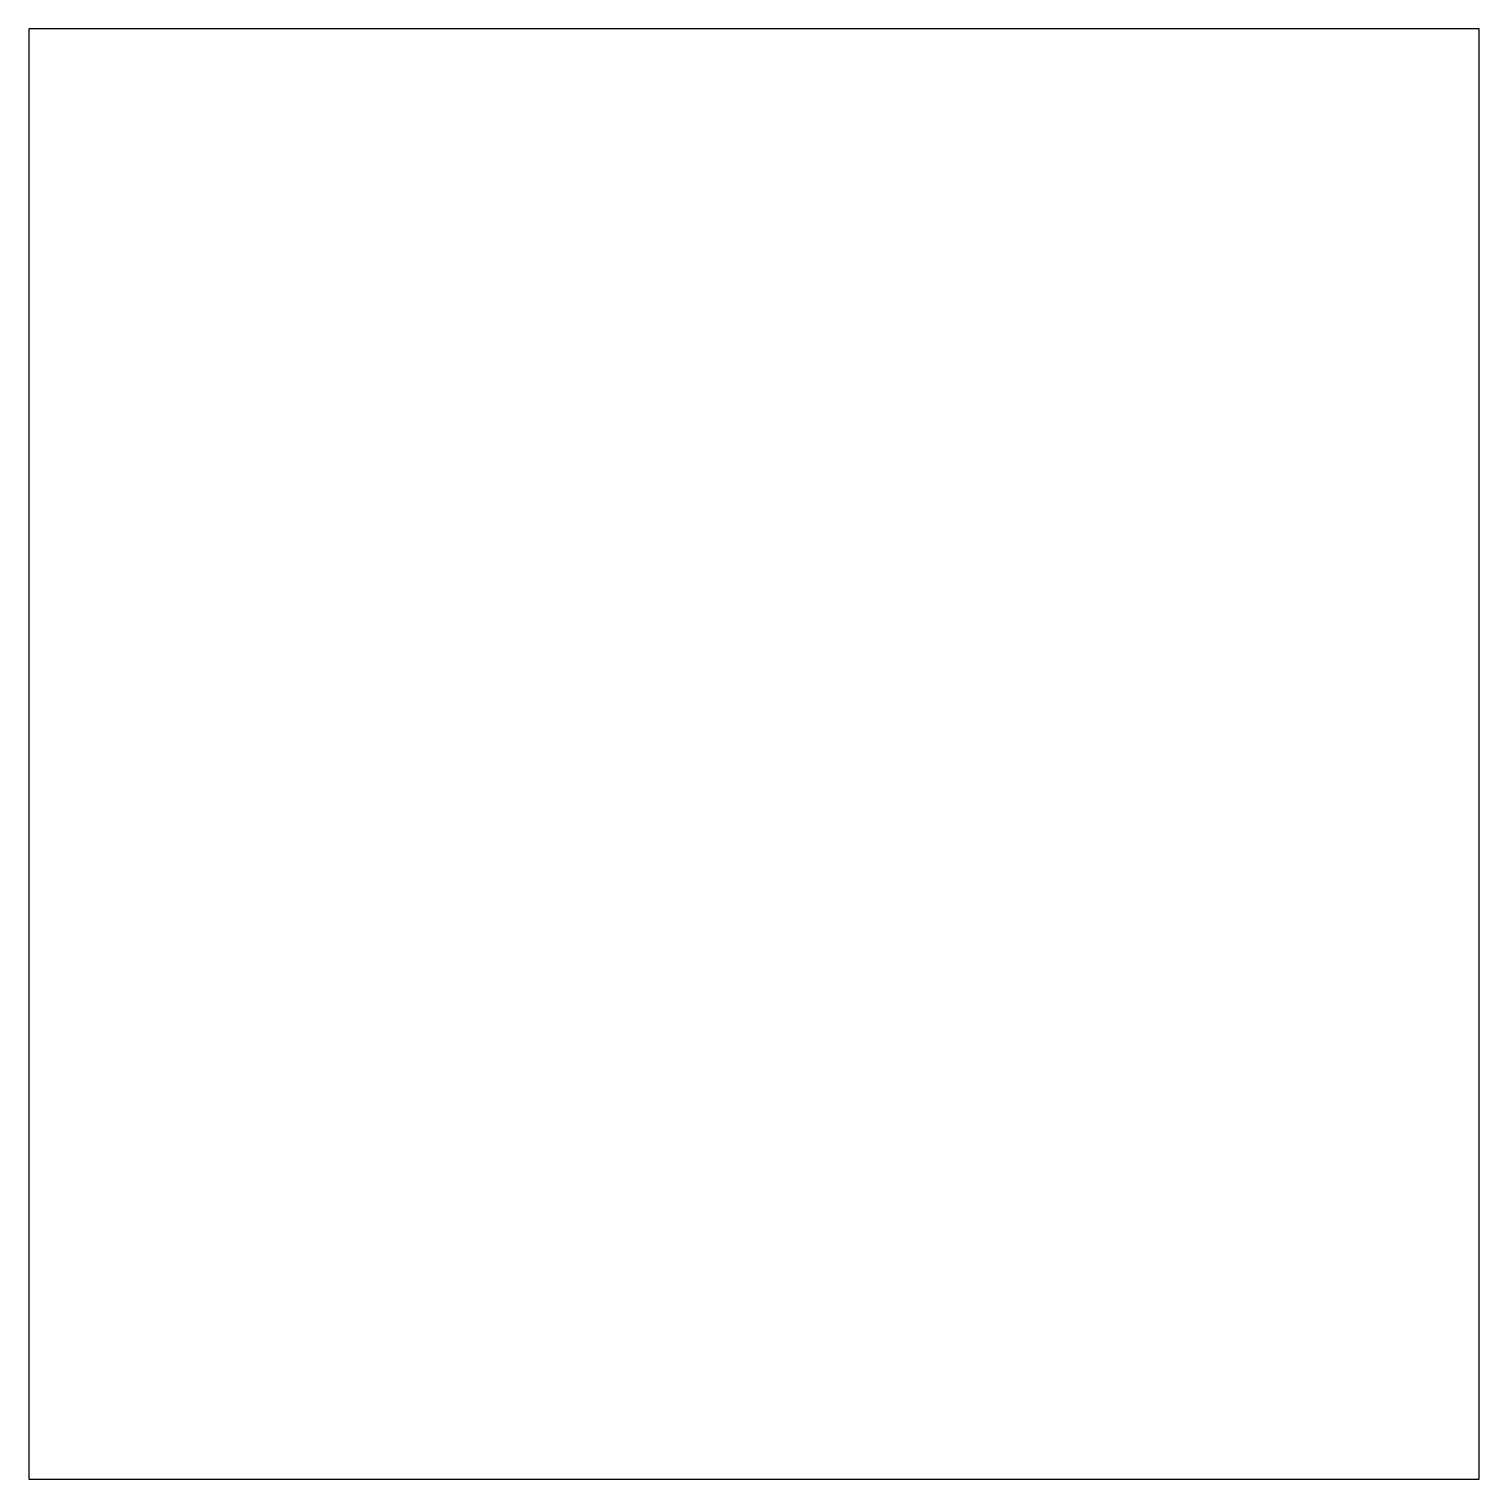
# Model space of a CAD drawing. Header units: metres. Extents: x 10 to 11, y 20 to 21.
import ezdxf

# ---------------------------------------------------------------- set-up
doc = ezdxf.new("R2010")
doc.units = ezdxf.units.M

msp = doc.modelspace()

# ---------------------------------------------------------------- linework, layer by layer
msp.add_3dface([(10, 20, 30), (11, 20, 30), (11, 21, 30), (10, 21, 30)])

doc.saveas('drawing.dxf')
